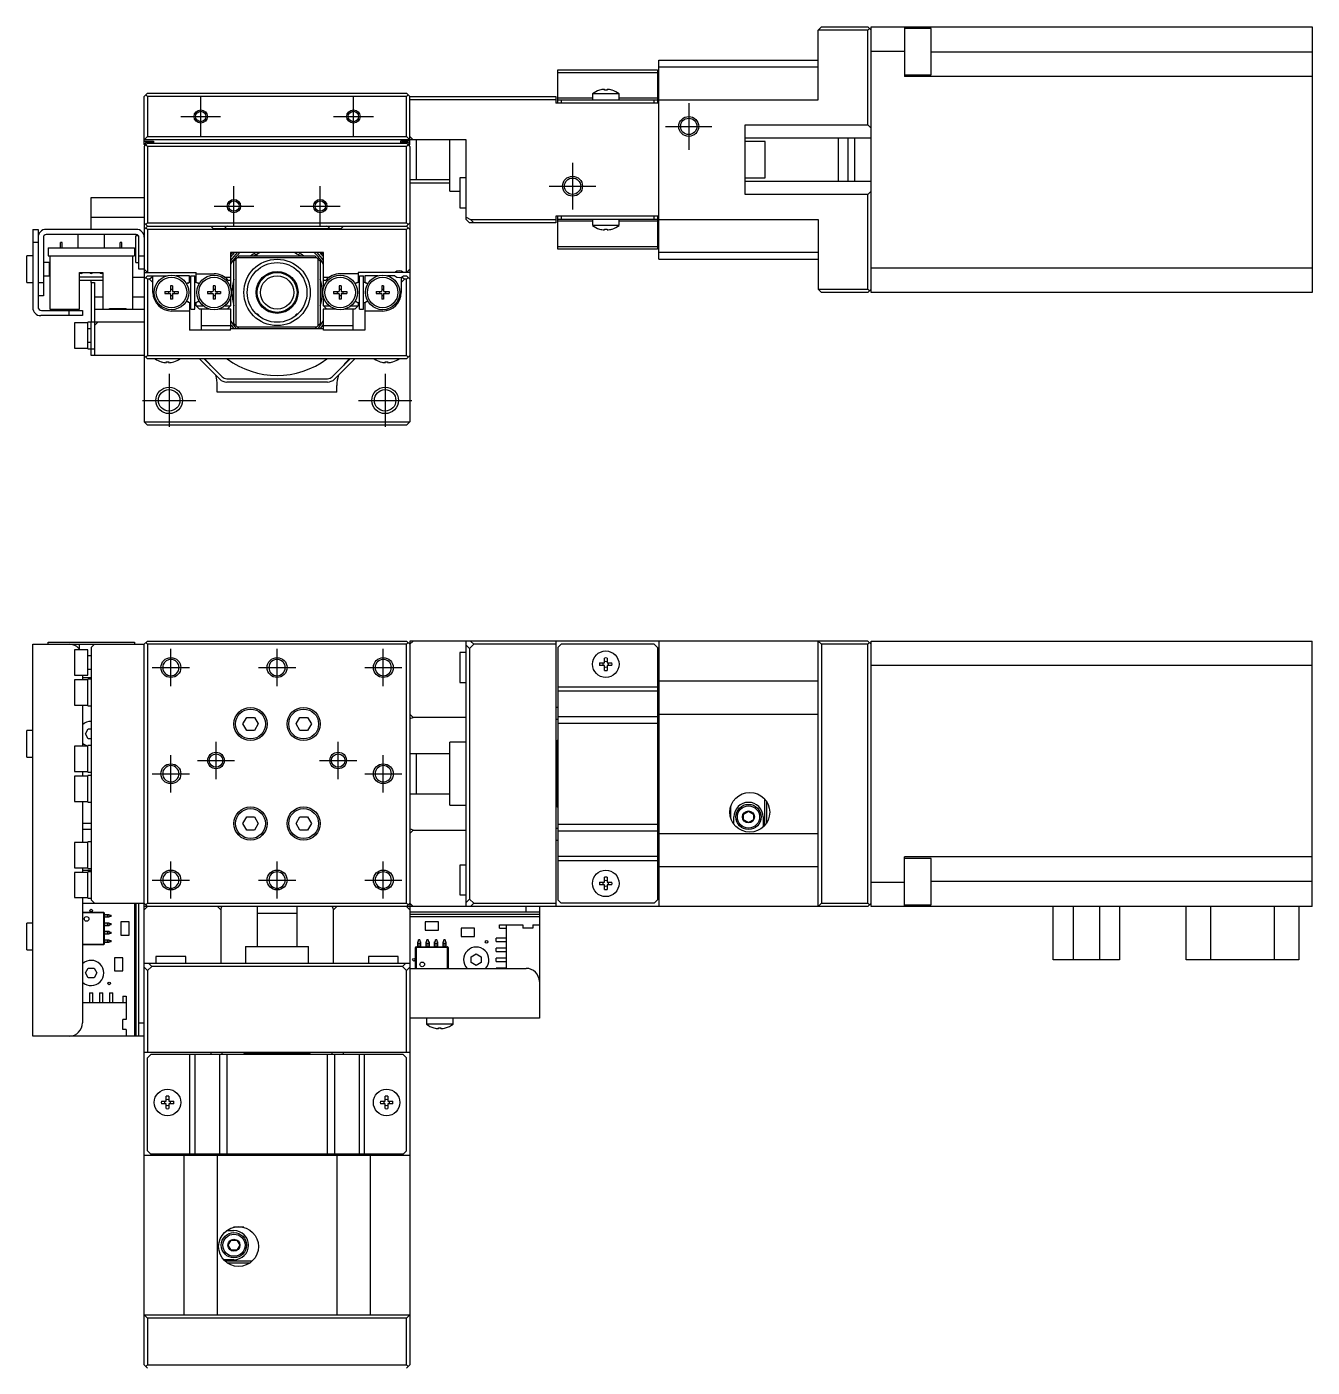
# Model space of a CAD drawing. Extents: x 0 to 615, y -8 to 370.
# Drawn here: x 98.7 to 292.3, y 168.5 to 370.4 of the extents above; entities that cross this region are included whole.
import ezdxf

# ---------------------------------------------------------------- set-up
doc = ezdxf.new("R2010")
doc.units = 0
doc.header["$LTSCALE"] = 0.5
doc.linetypes.add('CENTER', pattern=[50.8, 31.75, -6.35, 6.35, -6.35])
for name, color, linetype in [('MSM_CENTER', 1, 'CENTER'), ('MSM_CONTINUOUS', 7, 'CONTINUOUS'), ('MSM_NARROW', 5, 'CONTINUOUS')]:
    doc.layers.add(name, color=color, linetype=linetype)

msp = doc.modelspace()

# ---------------------------------------------------------------- linework, layer by layer
at = {"layer": 'MSM_CENTER'}
for p, q in [((124.92, 353.92), (124.92, 359.92)), ((147.92, 353.92), (147.92, 359.92)), ((198.42, 358.92), (198.42, 351.92)), ((121.92, 356.92), (127.92, 356.92)), ((144.92, 356.92), (150.92, 356.92)), ((194.92, 355.42), (201.92, 355.42)), ((180.92, 349.92), (180.92, 342.92)), ((129.92, 340.42), (129.92, 346.42)), ((142.92, 340.42), (142.92, 346.42)), ((177.42, 346.42), (184.42, 346.42)), ((126.92, 343.42), (132.92, 343.42)), ((139.92, 343.42), (145.92, 343.42)), ((120.16, 318.16), (120.16, 310.16)), ((152.69, 318.16), (152.69, 310.16)), ((116.16, 314.16), (124.16, 314.16)), ((148.69, 314.16), (156.69, 314.16)), ((120.42, 271.12), (120.42, 276.72)), ((136.42, 271.12), (136.42, 276.72)), ((152.42, 271.12), (152.42, 276.72)), ((117.62, 273.92), (123.22, 273.92)), ((133.62, 273.92), (139.22, 273.92)), ((149.62, 273.92), (155.22, 273.92)), ((127.22, 257.12), (127.22, 262.72)), ((145.62, 257.12), (145.62, 262.72)), ((120.42, 255.12), (120.42, 260.72)), ((152.42, 255.12), (152.42, 260.72)), ((124.42, 259.92), (130.02, 259.92)), ((142.82, 259.92), (148.42, 259.92)), ((117.62, 257.92), (123.22, 257.92)), ((149.62, 257.92), (155.22, 257.92)), ((120.42, 239.12), (120.42, 244.72)), ((136.42, 239.12), (136.42, 244.72)), ((152.42, 239.12), (152.42, 244.72)), ((117.62, 241.92), (123.22, 241.92)), ((133.62, 241.92), (139.22, 241.92)), ((149.62, 241.92), (155.22, 241.92))]:
    msp.add_line(p, q, dxfattribs=at)
at = {"layer": 'MSM_CONTINUOUS'}
for p, q in [((218.42, 370.42), (217.92, 369.92)), ((217.92, 359.42), (217.92, 369.92)), ((225.42, 369.92), (217.92, 369.92)), ((218.42, 370.42), (225.42, 370.42)), ((225.92, 369.92), (225.42, 370.42)), ((225.42, 369.92), (225.67, 370.17)), ((225.42, 355.67), (225.42, 369.92)), ((225.92, 330.42), (225.92, 370.42)), ((225.92, 370.42), (292.32, 370.42)), ((230.92, 370.42), (230.92, 362.94)), ((234.92, 370.19), (230.92, 370.19)), ((234.92, 363.19), (234.92, 370.19)), ((292.32, 370.42), (292.32, 330.42)), ((193.92, 335.42), (193.92, 365.42)), ((193.92, 365.42), (217.92, 365.42)), ((230.92, 366.72), (225.92, 366.72)), ((234.92, 366.64), (292.32, 366.64)), ((178.72, 358.92), (178.72, 363.92)), ((178.72, 363.92), (193.72, 363.92)), ((193.72, 363.49), (178.72, 363.49)), ((193.72, 363.92), (193.72, 358.92)), ((193.92, 364.42), (217.92, 364.42)), ((230.92, 363.19), (234.92, 363.19)), ((292.32, 362.94), (230.92, 362.94)), ((116.92, 360.42), (116.42, 359.92)), ((116.42, 352.72), (116.42, 359.92)), ((116.92, 359.92), (116.67, 360.17)), ((116.92, 360.42), (155.92, 360.42)), ((116.92, 359.92), (116.92, 353.92)), ((155.92, 359.92), (116.92, 359.92)), ((156.42, 359.92), (155.92, 360.42)), ((156.17, 360.17), (155.92, 359.92)), ((155.92, 353.92), (155.92, 359.92)), ((156.42, 359.92), (178.42, 359.92)), ((156.42, 352.72), (156.42, 359.92)), ((178.42, 359.42), (156.42, 359.42)), ((178.42, 359.92), (178.42, 358.92)), ((178.72, 359.72), (183.92, 359.72)), ((178.72, 359.42), (193.72, 359.42)), ((179.22, 359.42), (179.22, 358.92)), ((187.92, 360.32), (183.92, 360.32)), ((183.92, 360.32), (183.92, 359.42)), ((184.99, 360.88), (184.97, 360.88)), ((185.72, 360.88), (185.72, 361.01)), ((186.12, 360.88), (185.72, 360.88)), ((186.12, 361.01), (186.12, 360.88)), ((186.87, 360.88), (186.85, 360.88)), ((187.92, 359.42), (187.92, 360.32)), ((187.92, 359.72), (193.72, 359.72)), ((193.22, 358.92), (193.22, 359.42)), ((193.92, 359.42), (217.92, 359.42)), ((193.92, 358.92), (178.42, 358.92)), ((206.92, 355.67), (225.42, 355.67)), ((206.92, 345.17), (206.92, 355.67)), ((225.92, 355.17), (225.42, 355.67)), ((116.42, 353.42), (116.92, 353.92)), ((164.92, 353.42), (116.42, 353.42)), ((116.92, 353.92), (155.92, 353.92)), ((155.92, 353.92), (156.42, 353.42)), ((156.92, 353.42), (156.42, 353.92)), ((157.42, 347.42), (157.42, 353.42)), ((162.42, 345.67), (162.42, 353.42)), ((164.92, 341.42), (164.92, 353.42)), ((225.92, 353.67), (206.92, 353.67)), ((220.92, 353.67), (220.92, 347.17)), ((222.42, 347.17), (222.42, 353.67)), ((223.42, 347.17), (223.42, 353.67)), ((116.42, 353.22), (117.82, 353.22)), ((116.92, 352.92), (116.42, 352.42)), ((116.52, 352.62), (116.42, 352.72)), ((116.42, 352.42), (116.42, 310.92)), ((116.52, 352.52), (116.52, 352.72)), ((116.92, 352.42), (116.67, 352.67)), ((117.52, 353.02), (116.82, 353.02)), ((116.82, 353.02), (116.82, 352.82)), ((116.92, 352.92), (155.92, 352.92)), ((155.92, 352.42), (116.92, 352.42)), ((116.92, 352.42), (116.92, 340.92)), ((117.52, 352.92), (117.52, 353.02)), ((117.82, 353.22), (117.82, 352.92)), ((156.42, 353.22), (155.02, 353.22)), ((155.02, 353.22), (155.02, 352.92)), ((156.02, 353.02), (155.32, 353.02)), ((155.32, 353.02), (155.32, 352.92)), ((156.42, 352.42), (155.92, 352.92)), ((156.17, 352.67), (155.92, 352.42)), ((155.92, 340.92), (155.92, 352.42)), ((156.02, 352.82), (156.02, 353.02)), ((156.32, 352.72), (156.32, 352.52)), ((156.42, 352.72), (156.32, 352.62)), ((156.42, 352.42), (156.42, 310.92)), ((209.92, 353.17), (206.92, 353.17)), ((209.92, 347.67), (209.92, 353.17)), ((156.42, 347.42), (162.42, 347.42)), ((163.92, 347.67), (163.92, 343.17)), ((164.92, 347.67), (163.92, 347.67)), ((206.92, 347.67), (209.92, 347.67)), ((156.42, 346.92), (162.42, 346.92)), ((162.42, 345.67), (163.92, 345.67)), ((206.92, 347.17), (225.92, 347.17)), ((225.42, 345.17), (225.92, 345.67)), ((108.42, 344.72), (116.42, 344.72)), ((108.42, 339.92), (108.42, 344.72)), ((225.42, 345.17), (206.92, 345.17)), ((225.42, 330.92), (225.42, 345.17)), ((116.42, 341.72), (108.42, 341.72)), ((163.92, 343.17), (164.92, 343.17)), ((164.92, 341.73), (165.53, 341.42)), ((165.42, 340.92), (164.92, 341.42)), ((165.53, 341.42), (178.42, 341.42)), ((165.53, 341.42), (166.03, 340.92)), ((193.92, 341.92), (178.42, 341.92)), ((178.42, 341.92), (178.42, 340.92)), ((178.72, 336.92), (178.72, 341.92)), ((193.72, 341.42), (178.72, 341.42)), ((179.22, 341.92), (179.22, 341.42)), ((183.92, 341.42), (183.92, 340.53)), ((187.92, 340.53), (187.92, 341.42)), ((193.22, 341.42), (193.22, 341.92)), ((193.72, 341.92), (193.72, 336.92)), ((193.92, 341.42), (217.92, 341.42)), ((217.92, 341.42), (217.92, 330.92)), ((99.62, 339.92), (100.42, 339.92)), ((99.62, 339.92), (99.62, 328.12)), ((100.42, 339.92), (100.42, 328.22)), ((115.22, 339.92), (101.62, 339.92)), ((116.42, 340.92), (116.92, 340.42)), ((116.92, 340.42), (116.42, 339.92)), ((116.67, 340.67), (116.92, 340.92)), ((116.92, 339.92), (116.67, 340.17)), ((116.92, 340.92), (155.92, 340.92)), ((116.92, 340.42), (155.92, 340.42)), ((116.92, 339.92), (116.92, 333.42)), ((155.92, 339.92), (116.92, 339.92)), ((126.42, 340.42), (126.77, 340.07)), ((126.77, 340.07), (146.07, 340.07)), ((146.07, 340.07), (146.42, 340.42)), ((155.92, 340.92), (156.17, 340.67)), ((155.92, 340.42), (156.42, 340.92)), ((155.92, 340.42), (156.42, 339.92)), ((156.17, 340.17), (155.92, 339.92)), ((155.92, 333.42), (155.92, 339.92)), ((178.42, 340.92), (165.42, 340.92)), ((183.92, 341.13), (178.72, 341.13)), ((183.92, 340.53), (187.92, 340.53)), ((184.97, 339.97), (184.99, 339.97)), ((185.72, 339.97), (186.12, 339.97)), ((185.72, 339.84), (185.72, 339.97)), ((186.12, 339.97), (186.12, 339.84)), ((186.85, 339.97), (186.87, 339.97)), ((193.72, 341.13), (187.92, 341.13)), ((100.42, 337.92), (99.62, 337.92)), ((101.22, 338.72), (101.22, 329.92)), ((115.22, 339.12), (101.62, 339.12)), ((103.8, 337.12), (103.8, 337.92)), ((104.05, 337.92), (103.8, 337.92)), ((104.05, 337.12), (104.05, 337.92)), ((106.42, 339.12), (106.42, 337.12)), ((110.42, 337.12), (110.42, 339.12)), ((113.05, 337.92), (112.8, 337.92)), ((112.8, 337.12), (112.8, 337.92)), ((113.05, 337.12), (113.05, 337.92)), ((115.12, 334.92), (115.12, 338.92)), ((115.57, 338.92), (115.12, 338.92)), ((115.62, 333.92), (115.62, 338.72)), ((178.72, 337.36), (193.72, 337.36)), ((98.72, 331.92), (98.72, 335.92)), ((99.62, 335.92), (98.72, 335.92)), ((101.92, 337.12), (101.92, 335.92)), ((101.92, 337.12), (114.92, 337.12)), ((101.92, 335.92), (114.92, 335.92)), ((102.17, 335.92), (102.17, 327.92)), ((114.67, 327.92), (114.67, 335.92)), ((114.92, 337.12), (114.92, 335.92)), ((115.62, 335.92), (116.42, 335.92)), ((143.42, 336.42), (129.42, 336.42)), ((129.42, 336.42), (129.42, 331.14)), ((129.92, 335.12), (130.22, 335.42)), ((129.92, 325.72), (129.92, 335.12)), ((130.42, 335.62), (130.22, 335.42)), ((130.22, 335.42), (130.22, 325.42)), ((130.42, 335.62), (130.72, 335.92)), ((142.42, 335.62), (130.42, 335.62)), ((130.72, 335.92), (142.12, 335.92)), ((142.12, 335.92), (142.42, 335.62)), ((142.62, 335.42), (142.42, 335.62)), ((142.62, 325.42), (142.62, 335.42)), ((142.62, 335.42), (142.92, 335.12)), ((142.92, 335.12), (142.92, 325.72)), ((143.42, 331.14), (143.42, 336.42)), ((193.72, 336.92), (178.72, 336.92)), ((217.92, 336.42), (193.92, 336.42)), ((193.92, 335.42), (217.92, 335.42)), ((102.12, 334.92), (101.22, 334.92)), ((102.12, 332.92), (102.12, 334.92)), ((102.17, 334.87), (102.12, 334.92)), ((106.67, 333.42), (110.17, 333.42)), ((106.67, 327.92), (106.67, 333.42)), ((110.17, 333.42), (110.17, 327.92)), ((115.12, 334.92), (115.62, 334.92)), ((116.42, 333.92), (115.62, 333.92)), ((116.42, 333.92), (116.92, 333.42)), ((116.42, 333.42), (124.22, 333.42)), ((124.22, 331.97), (124.22, 333.42)), ((124.22, 333.22), (126.92, 333.22)), ((148.62, 333.22), (145.92, 333.22)), ((156.42, 333.42), (148.62, 333.42)), ((148.62, 333.42), (148.62, 331.97)), ((155.92, 333.42), (156.42, 333.92)), ((225.92, 334.12), (292.32, 334.12)), ((98.72, 331.92), (99.62, 331.92)), ((100.42, 331.92), (101.22, 331.92)), ((101.22, 332.92), (102.12, 332.92)), ((102.12, 332.92), (102.17, 332.97)), ((110.17, 332.72), (106.67, 332.72)), ((110.17, 332.22), (106.67, 332.22)), ((108.42, 331.92), (108.42, 332.22)), ((108.42, 331.92), (108.92, 331.92)), ((108.42, 331.92), (108.42, 325.92)), ((108.92, 331.92), (108.92, 320.92)), ((114.67, 332.72), (116.42, 332.72)), ((116.92, 332.92), (116.42, 332.42)), ((116.92, 332.42), (116.67, 332.67)), ((116.92, 332.92), (119.81, 332.92)), ((117.22, 332.42), (116.92, 332.42)), ((116.92, 332.42), (116.92, 320.92)), ((117.72, 332.78), (117.22, 332.42)), ((117.22, 332.42), (117.72, 331.92)), ((117.72, 330.42), (117.72, 332.92)), ((120.67, 331.42), (120.38, 331.42)), ((120.38, 331.42), (120.38, 330.63)), ((120.67, 331.42), (120.67, 330.63)), ((123.22, 332.92), (121.24, 332.92)), ((122.96, 331.83), (123.22, 331.98)), ((123.22, 331.98), (123.22, 332.92)), ((123.42, 327.92), (123.42, 332.92)), ((123.42, 332.92), (124.02, 332.92)), ((124.02, 327.92), (124.02, 332.92)), ((124.22, 331.97), (124.45, 331.85)), ((127.07, 331.42), (126.78, 331.42)), ((126.78, 331.42), (126.78, 330.63)), ((127.07, 331.42), (127.07, 330.63)), ((128.52, 332.72), (129.42, 332.72)), ((129.42, 332.22), (129.07, 332.22)), ((143.42, 332.72), (144.33, 332.72)), ((143.78, 332.22), (143.42, 332.22)), ((146.07, 331.42), (145.78, 331.42)), ((145.78, 331.42), (145.78, 330.63)), ((146.07, 331.42), (146.07, 330.63)), ((148.62, 331.97), (148.4, 331.85)), ((148.82, 327.92), (148.82, 332.92)), ((148.82, 332.92), (149.42, 332.92)), ((149.42, 327.92), (149.42, 332.92)), ((151.61, 332.92), (149.62, 332.92)), ((149.62, 332.92), (149.62, 331.98)), ((149.62, 331.98), (149.88, 331.83)), ((152.47, 331.42), (152.18, 331.42)), ((152.18, 331.42), (152.18, 330.63)), ((152.47, 331.42), (152.47, 330.63)), ((154.16, 332.92), (153.04, 332.92)), ((155.12, 332.72), (155.12, 330.42)), ((155.12, 331.92), (155.62, 332.42)), ((155.62, 332.42), (155.18, 332.74)), ((155.48, 332.92), (155.92, 332.92)), ((155.92, 332.42), (155.62, 332.42)), ((155.92, 332.92), (156.42, 332.42)), ((156.17, 332.67), (155.92, 332.42)), ((155.92, 320.92), (155.92, 332.42)), ((101.22, 329.92), (100.42, 329.92)), ((110.17, 329.72), (108.92, 329.72)), ((116.42, 329.72), (114.67, 329.72)), ((119.52, 330.57), (120.32, 330.57)), ((119.52, 330.57), (119.52, 330.28)), ((119.52, 330.28), (120.32, 330.28)), ((120.05, 330.57), (120.05, 330.28)), ((120.38, 330.89), (120.67, 330.89)), ((120.38, 330.22), (120.38, 329.42)), ((120.38, 329.95), (120.67, 329.95)), ((120.67, 329.42), (120.38, 329.42)), ((120.67, 330.22), (120.67, 329.42)), ((120.73, 330.57), (121.52, 330.57)), ((120.73, 330.28), (121.52, 330.28)), ((120.99, 330.28), (120.99, 330.57)), ((121.52, 330.57), (121.52, 330.28)), ((125.92, 330.57), (126.72, 330.57)), ((125.92, 330.57), (125.92, 330.28)), ((125.92, 330.28), (126.72, 330.28)), ((126.45, 330.57), (126.45, 330.28)), ((126.78, 330.89), (127.07, 330.89)), ((126.78, 330.22), (126.78, 329.42)), ((126.78, 329.95), (127.07, 329.95)), ((127.07, 329.42), (126.78, 329.42)), ((127.07, 330.22), (127.07, 329.42)), ((127.13, 330.57), (127.92, 330.57)), ((127.13, 330.28), (127.92, 330.28)), ((127.39, 330.28), (127.39, 330.57)), ((127.92, 330.57), (127.92, 330.28)), ((129.42, 329.71), (129.42, 328.42)), ((143.42, 328.42), (143.42, 329.71)), ((144.92, 330.57), (145.72, 330.57)), ((144.92, 330.57), (144.92, 330.28)), ((144.92, 330.28), (145.72, 330.28)), ((145.45, 330.57), (145.45, 330.28)), ((145.78, 330.89), (146.07, 330.89)), ((145.78, 330.22), (145.78, 329.42)), ((145.78, 329.95), (146.07, 329.95)), ((146.07, 329.42), (145.78, 329.42)), ((146.07, 330.22), (146.07, 329.42)), ((146.13, 330.57), (146.92, 330.57)), ((146.13, 330.28), (146.92, 330.28)), ((146.39, 330.28), (146.39, 330.57)), ((146.92, 330.57), (146.92, 330.28)), ((151.32, 330.57), (152.12, 330.57)), ((151.32, 330.57), (151.32, 330.28)), ((151.32, 330.28), (152.12, 330.28)), ((151.85, 330.57), (151.85, 330.28)), ((152.18, 330.89), (152.47, 330.89)), ((152.18, 330.22), (152.18, 329.42)), ((152.18, 329.95), (152.47, 329.95)), ((152.47, 329.42), (152.18, 329.42)), ((152.47, 330.22), (152.47, 329.42)), ((152.53, 330.57), (153.32, 330.57)), ((152.53, 330.28), (153.32, 330.28)), ((152.79, 330.28), (152.79, 330.57)), ((153.32, 330.57), (153.32, 330.28)), ((217.92, 330.92), (225.42, 330.92)), ((217.92, 330.92), (218.42, 330.42)), ((225.42, 330.42), (218.42, 330.42)), ((225.67, 330.67), (225.42, 330.92)), ((225.42, 330.42), (225.92, 330.92)), ((292.32, 330.42), (225.92, 330.42)), ((100.92, 327.72), (107.12, 327.72)), ((102.17, 327.92), (106.67, 327.92)), ((105.12, 326.92), (105.12, 327.72)), ((107.12, 327.72), (107.12, 326.92)), ((108.92, 327.92), (116.42, 327.92)), ((111.17, 327.92), (111.17, 328.02)), ((111.17, 328.02), (113.67, 328.02)), ((111.97, 328.02), (111.97, 327.92)), ((112.35, 328.02), (112.35, 327.92)), ((112.5, 328.02), (112.5, 327.92)), ((112.87, 328.02), (112.87, 327.92)), ((113.67, 327.92), (113.67, 328.02)), ((123.22, 327.62), (120.52, 327.62)), ((123.22, 328.87), (122.96, 329.02)), ((123.22, 328.87), (123.22, 324.72)), ((123.42, 327.92), (124.02, 327.92)), ((124.52, 329.05), (124.22, 328.87)), ((124.22, 328.42), (124.22, 328.87)), ((124.22, 328.42), (125.26, 328.42)), ((124.72, 327.92), (124.22, 328.42)), ((126.21, 327.92), (124.72, 327.92)), ((124.97, 327.92), (124.97, 324.72)), ((129.47, 327.92), (127.64, 327.92)), ((128.58, 328.42), (129.42, 328.42)), ((129.42, 328.42), (128.92, 327.92)), ((129.47, 324.92), (129.47, 327.92)), ((133.26, 327.22), (133.45, 327.22)), ((133.67, 327), (133.45, 327.22)), ((139.4, 327.22), (139.17, 327)), ((139.4, 327.22), (139.59, 327.22)), ((145.21, 327.92), (143.37, 327.92)), ((143.37, 327.92), (143.37, 324.92)), ((143.92, 327.92), (143.42, 328.42)), ((143.42, 328.42), (144.26, 328.42)), ((148.12, 327.92), (146.64, 327.92)), ((147.58, 328.42), (148.62, 328.42)), ((147.87, 324.72), (147.87, 327.92)), ((148.62, 328.42), (148.12, 327.92)), ((148.33, 329.05), (148.62, 328.87)), ((148.62, 328.87), (148.62, 328.42)), ((148.82, 327.92), (149.42, 327.92)), ((149.88, 329.02), (149.62, 328.87)), ((149.62, 328.87), (149.62, 324.72)), ((152.32, 327.62), (149.62, 327.62)), ((107.12, 326.92), (100.82, 326.92)), ((105.92, 325.82), (105.92, 322.02)), ((107.92, 325.82), (105.92, 325.82)), ((107.92, 321.92), (107.92, 325.92)), ((116.42, 325.92), (107.92, 325.92)), ((108.42, 321.92), (108.42, 325.92)), ((108.92, 325.42), (109.42, 325.92)), ((124.97, 325.42), (129.47, 325.42)), ((130.22, 325.42), (129.92, 325.72)), ((130.22, 325.42), (130.42, 325.22)), ((130.72, 324.92), (130.42, 325.22)), ((130.42, 325.22), (142.42, 325.22)), ((133.67, 327), (133.5, 327)), ((133.67, 326.86), (133.67, 327)), ((133.67, 326.86), (133.67, 326.86)), ((139.34, 327), (139.17, 327)), ((139.17, 327), (139.17, 326.86)), ((142.42, 325.22), (142.12, 324.92)), ((142.42, 325.22), (142.62, 325.42)), ((142.92, 325.72), (142.62, 325.42)), ((143.37, 325.42), (147.87, 325.42)), ((108.42, 324.92), (107.92, 324.92)), ((129.42, 324.72), (123.22, 324.72)), ((129.42, 324.72), (129.42, 324.92)), ((143.42, 324.92), (129.42, 324.92)), ((143.42, 324.72), (143.42, 324.92)), ((149.62, 324.72), (143.42, 324.72)), ((105.92, 322.02), (107.92, 322.02)), ((107.92, 322.92), (108.42, 322.92)), ((107.92, 321.92), (108.92, 321.92)), ((108.42, 320.92), (108.42, 321.92)), ((116.42, 320.92), (108.42, 320.92)), ((116.42, 320.92), (116.92, 320.42)), ((116.67, 320.67), (116.92, 320.92)), ((116.92, 320.92), (155.92, 320.92)), ((155.92, 320.42), (116.92, 320.42)), ((118.97, 319.97), (118.99, 319.97)), ((119.72, 319.97), (120.12, 319.97)), ((119.72, 319.84), (119.72, 319.97)), ((120.12, 319.97), (120.12, 319.84)), ((120.85, 319.97), (120.87, 319.97)), ((127.78, 317.36), (124.71, 320.42)), ((125.42, 320.42), (128.13, 317.72)), ((144.71, 317.72), (147.42, 320.42)), ((148.13, 320.42), (145.07, 317.36)), ((151.97, 319.97), (151.99, 319.97)), ((152.72, 319.97), (153.12, 319.97)), ((152.72, 319.84), (152.72, 319.97)), ((153.12, 319.97), (153.12, 319.84)), ((153.85, 319.97), (153.87, 319.97)), ((156.42, 320.92), (155.92, 320.42)), ((155.92, 320.92), (156.17, 320.67)), ((128.84, 317.42), (144.01, 317.42)), ((127.42, 315.42), (127.42, 316.42)), ((145.42, 315.42), (127.42, 315.42)), ((144.01, 316.92), (128.84, 316.92)), ((145.42, 315.42), (145.42, 316.42)), ((116.92, 310.42), (116.42, 310.92)), ((116.42, 310.92), (156.42, 310.92)), ((156.42, 310.92), (155.92, 310.42)), ((155.92, 310.42), (116.92, 310.42)), ((99.62, 218.42), (99.62, 277.42)), ((99.62, 277.42), (116.42, 277.42)), ((101.92, 277.42), (101.92, 277.72)), ((101.92, 277.72), (114.92, 277.72)), ((105.92, 276.57), (105.92, 272.77)), ((107.92, 276.57), (105.92, 276.57)), ((106.67, 276.69), (106.67, 277.42)), ((107.92, 272.77), (107.92, 276.57)), ((108.92, 277.42), (108.42, 276.92)), ((108.42, 276.92), (108.42, 238.92)), ((114.92, 277.72), (114.92, 277.42)), ((116.42, 277.42), (116.92, 277.92)), ((116.42, 168.92), (116.42, 277.42)), ((116.92, 277.42), (116.67, 277.67)), ((116.92, 277.92), (155.92, 277.92)), ((116.92, 277.42), (116.92, 238.42)), ((155.92, 277.42), (116.92, 277.42)), ((155.92, 277.92), (156.42, 277.42)), ((156.17, 277.67), (155.92, 277.42)), ((155.92, 238.42), (155.92, 277.42)), ((156.42, 277.42), (156.92, 277.92)), ((225.42, 277.92), (156.42, 277.92)), ((156.42, 277.92), (156.42, 168.92)), ((164.92, 237.92), (164.92, 277.92)), ((165.42, 276.81), (164.92, 277.31)), ((166.03, 277.42), (165.42, 276.81)), ((165.42, 276.81), (165.42, 239.03)), ((165.53, 277.92), (166.03, 277.42)), ((178.42, 277.42), (166.03, 277.42)), ((178.42, 277.92), (178.42, 237.92)), ((179.22, 277.42), (178.72, 276.92)), ((178.72, 276.92), (178.72, 238.92)), ((193.22, 277.42), (179.22, 277.42)), ((193.72, 276.92), (193.22, 277.42)), ((193.72, 276.92), (193.72, 238.92)), ((193.92, 277.92), (193.92, 237.92)), ((217.92, 237.92), (217.92, 277.92)), ((217.92, 277.92), (218.42, 277.42)), ((225.42, 277.42), (218.42, 277.42)), ((218.42, 277.42), (218.42, 238.42)), ((225.92, 277.42), (225.42, 277.92)), ((225.42, 277.42), (225.67, 277.67)), ((225.42, 238.42), (225.42, 277.42)), ((225.92, 237.92), (225.92, 277.92)), ((225.92, 277.92), (292.32, 277.92)), ((292.32, 237.92), (292.32, 277.92)), ((108.42, 275.67), (107.92, 275.67)), ((163.92, 276.17), (163.92, 271.67)), ((164.92, 276.17), (163.92, 276.17)), ((184.99, 274.62), (185.72, 274.62)), ((185.72, 274.62), (185.72, 275.35)), ((186.12, 275.35), (186.12, 274.62)), ((186.12, 274.62), (186.85, 274.62)), ((105.92, 272.77), (107.92, 272.77)), ((107.12, 272.77), (107.12, 272.07)), ((107.92, 273.67), (108.42, 273.67)), ((185.72, 274.22), (184.99, 274.22)), ((185.72, 273.49), (185.72, 274.22)), ((186.85, 274.22), (186.12, 274.22)), ((186.12, 274.22), (186.12, 273.49)), ((292.32, 274.22), (225.92, 274.22)), ((105.92, 272.07), (105.92, 268.27)), ((107.92, 272.07), (105.92, 272.07)), ((107.12, 272.42), (108.42, 272.42)), ((107.92, 268.17), (107.92, 272.17)), ((108.42, 272.17), (107.92, 272.17)), ((163.92, 271.67), (164.92, 271.67)), ((178.72, 271.04), (193.72, 271.04)), ((193.92, 271.92), (217.92, 271.92)), ((193.72, 270.34), (178.72, 270.34)), ((105.92, 268.27), (107.92, 268.27)), ((107.12, 268.27), (107.12, 262.07)), ((107.12, 268.26), (107.92, 268.26)), ((107.92, 268.17), (108.42, 268.17)), ((156.92, 266.41), (156.42, 266.91)), ((178.72, 267.92), (178.42, 267.92)), ((178.72, 266.57), (193.72, 266.57)), ((193.92, 267.92), (193.72, 267.92)), ((193.92, 266.92), (217.92, 266.92)), ((107.56, 263.92), (107.99, 264.67)), ((107.99, 264.67), (108.42, 264.67)), ((131.27, 265.42), (131.84, 266.42)), ((131.84, 264.42), (131.27, 265.42)), ((131.84, 266.42), (133, 266.42)), ((133, 266.42), (133.58, 265.42)), ((133.58, 265.42), (133, 264.42)), ((139.27, 265.42), (139.84, 266.42)), ((139.84, 264.42), (139.27, 265.42)), ((139.84, 266.42), (141, 266.42)), ((141, 266.42), (141.58, 265.42)), ((141.58, 265.42), (141, 264.42)), ((156.42, 266.23), (156.92, 266.41)), ((164.92, 266.41), (156.92, 266.41)), ((178.42, 266.17), (178.72, 266.17)), ((193.72, 265.51), (178.72, 265.51)), ((193.76, 265.8), (193.72, 265.8)), ((193.72, 264.75), (193.76, 264.75)), ((193.76, 250.04), (193.76, 265.8)), ((193.92, 265.2), (193.76, 265.2)), ((98.72, 260.42), (98.72, 264.42)), ((99.62, 264.42), (98.72, 264.42)), ((107.99, 263.17), (107.56, 263.92)), ((108.42, 263.17), (107.99, 263.17)), ((133, 264.42), (131.84, 264.42)), ((141, 264.42), (139.84, 264.42)), ((162.42, 253.17), (162.42, 262.67)), ((164.92, 262.67), (162.42, 262.67)), ((178.62, 262.92), (178.42, 262.72)), ((178.62, 262.92), (178.62, 252.92)), ((178.72, 262.92), (178.62, 262.92)), ((193.72, 264.16), (193.76, 264.16)), ((193.92, 262.7), (193.76, 262.7)), ((98.72, 260.42), (99.62, 260.42)), ((105.92, 262.07), (105.92, 258.27)), ((107.92, 262.07), (105.92, 262.07)), ((107.92, 258.17), (107.92, 262.17)), ((108.42, 262.17), (107.92, 262.17)), ((162.42, 260.92), (156.42, 260.92)), ((157.42, 254.92), (157.42, 260.92)), ((193.76, 260.2), (193.92, 260.2)), ((105.92, 258.27), (107.92, 258.27)), ((105.92, 257.57), (105.92, 253.77)), ((107.92, 257.57), (105.92, 257.57)), ((107.12, 258.27), (107.12, 257.57)), ((107.92, 258.17), (108.42, 258.17)), ((107.92, 253.67), (107.92, 257.67)), ((108.42, 257.67), (107.92, 257.67)), ((156.42, 254.92), (162.42, 254.92)), ((193.92, 255.65), (193.76, 255.65)), ((105.92, 253.77), (107.92, 253.77)), ((107.12, 253.77), (107.12, 247.57)), ((107.92, 253.68), (107.12, 253.68)), ((107.92, 253.67), (108.42, 253.67)), ((162.42, 253.17), (164.92, 253.17)), ((178.42, 253.12), (178.62, 252.92)), ((178.62, 252.92), (178.72, 252.92)), ((193.76, 253.15), (193.92, 253.15)), ((204.72, 252.89), (204.72, 251.35)), ((209.82, 254.16), (209.82, 250.08)), ((210.12, 253.78), (210.12, 250.46)), ((107.12, 250.48), (108.42, 250.48)), ((131.27, 250.42), (131.84, 251.42)), ((131.84, 249.42), (131.27, 250.42)), ((131.84, 251.42), (133, 251.42)), ((133, 251.42), (133.58, 250.42)), ((133.58, 250.42), (133, 249.42)), ((139.27, 250.42), (139.84, 251.42)), ((139.84, 249.42), (139.27, 250.42)), ((139.84, 251.42), (141, 251.42)), ((141, 251.42), (141.58, 250.42)), ((141.58, 250.42), (141, 249.42)), ((178.72, 250.34), (193.72, 250.34)), ((193.72, 251.68), (193.76, 251.68)), ((193.72, 251.1), (193.76, 251.1)), ((193.76, 250.65), (193.92, 250.65)), ((205.22, 250.32), (205.22, 251.42)), ((206.67, 251.86), (207.42, 252.29)), ((206.67, 250.99), (206.67, 251.86)), ((207.42, 250.56), (206.67, 250.99)), ((207.42, 252.29), (208.17, 251.86)), ((208.17, 250.99), (207.42, 250.56)), ((208.17, 251.86), (208.17, 250.99)), ((209.62, 251.42), (209.62, 249.89)), ((108.42, 249.55), (107.12, 249.55)), ((133, 249.42), (131.84, 249.42)), ((141, 249.42), (139.84, 249.42)), ((156.92, 249.44), (156.42, 249.62)), ((156.42, 248.94), (156.92, 249.44)), ((156.92, 249.44), (164.92, 249.44)), ((178.72, 249.67), (178.42, 249.67)), ((193.72, 249.28), (178.72, 249.28)), ((193.72, 250.04), (193.76, 250.04)), ((193.92, 248.92), (217.92, 248.92)), ((105.92, 247.57), (105.92, 243.77)), ((107.92, 247.57), (105.92, 247.57)), ((107.92, 243.67), (107.92, 247.67)), ((108.42, 247.67), (107.92, 247.67)), ((178.42, 247.92), (178.72, 247.92)), ((193.72, 247.92), (193.92, 247.92)), ((178.72, 245.51), (193.72, 245.51)), ((193.72, 244.8), (178.72, 244.8)), ((230.92, 237.92), (230.92, 245.41)), ((292.32, 245.41), (230.92, 245.41)), ((234.92, 245.16), (230.92, 245.16)), ((234.92, 238.16), (234.92, 245.16)), ((105.92, 243.77), (107.92, 243.77)), ((105.92, 243.07), (105.92, 239.27)), ((107.92, 243.07), (105.92, 243.07)), ((107.12, 243.77), (107.12, 243.07)), ((107.12, 243.42), (108.42, 243.42)), ((107.92, 243.67), (108.42, 243.67)), ((107.92, 239.17), (107.92, 243.17)), ((108.42, 243.17), (107.92, 243.17)), ((163.92, 244.17), (163.92, 239.67)), ((164.92, 244.17), (163.92, 244.17)), ((185.72, 241.62), (185.72, 242.35)), ((186.12, 242.35), (186.12, 241.62)), ((217.92, 243.92), (193.92, 243.92)), ((184.99, 241.62), (185.72, 241.62)), ((185.72, 241.22), (184.99, 241.22)), ((185.72, 240.49), (185.72, 241.22)), ((186.12, 241.62), (186.85, 241.62)), ((186.12, 241.22), (186.12, 240.49)), ((186.85, 241.22), (186.12, 241.22)), ((225.92, 241.62), (230.92, 241.62)), ((292.32, 241.71), (234.92, 241.71)), ((105.92, 239.27), (107.92, 239.27)), ((107.12, 239.27), (107.12, 220.42)), ((107.12, 238.42), (116.42, 238.42)), ((107.92, 239.17), (108.42, 239.17)), ((108.42, 238.92), (108.92, 238.42)), ((114.92, 238.42), (114.92, 218.42)), ((115.22, 218.42), (115.22, 238.42)), ((115.62, 218.42), (115.62, 238.42)), ((116.92, 237.92), (116.42, 238.42)), ((116.67, 238.17), (116.92, 238.42)), ((116.92, 238.42), (155.92, 238.42)), ((155.92, 238.42), (156.17, 238.17)), ((156.42, 238.42), (155.92, 237.92)), ((156.92, 237.92), (156.42, 238.42)), ((163.92, 239.67), (164.92, 239.67)), ((164.92, 238.53), (165.42, 239.03)), ((165.42, 239.03), (166.03, 238.42)), ((166.03, 238.42), (165.53, 237.92)), ((166.03, 238.42), (178.42, 238.42)), ((178.72, 238.92), (179.22, 238.42)), ((193.22, 238.42), (179.22, 238.42)), ((193.22, 238.42), (193.72, 238.92)), ((218.42, 238.42), (217.92, 237.92)), ((218.42, 238.42), (225.42, 238.42)), ((225.67, 238.17), (225.42, 238.42)), ((225.42, 237.92), (225.92, 238.42)), ((107.12, 237.07), (110.27, 237.07)), ((110.37, 236.97), (107.12, 236.97)), ((110.27, 237.07), (110.27, 232.17)), ((110.37, 236.97), (110.37, 232.27)), ((110.37, 236.74), (111.11, 236.74)), ((111.11, 236.31), (110.37, 236.31)), ((110.48, 236.31), (110.48, 236.74)), ((110.81, 236.74), (110.81, 236.31)), ((110.91, 236.74), (110.91, 236.31)), ((111.11, 236.74), (111.17, 236.62)), ((111.17, 236.42), (111.11, 236.31)), ((111.17, 236.62), (111.42, 236.62)), ((111.42, 236.42), (111.17, 236.42)), ((111.42, 236.42), (111.42, 236.62)), ((116.42, 237.42), (116.92, 237.92)), ((225.42, 237.92), (116.42, 237.92)), ((127.44, 237.92), (127.94, 237.42)), ((127.94, 237.42), (128.12, 237.92)), ((127.94, 237.42), (127.94, 229.42)), ((133.42, 237.92), (133.42, 231.92)), ((133.42, 236.92), (139.42, 236.92)), ((139.42, 231.92), (139.42, 237.92)), ((144.73, 237.92), (144.91, 237.42)), ((144.91, 237.42), (145.41, 237.92)), ((144.91, 229.42), (144.91, 237.42)), ((155.92, 237.92), (156.42, 237.42)), ((156.42, 237.12), (175.92, 237.12)), ((175.92, 236.72), (156.42, 236.72)), ((156.42, 236.42), (175.92, 236.42)), ((173.92, 237.12), (173.92, 237.92)), ((175.92, 237.92), (175.92, 221.12)), ((292.32, 237.92), (225.92, 237.92)), ((230.92, 238.16), (234.92, 238.16)), ((253.32, 229.92), (253.32, 237.92)), ((256.32, 237.92), (256.32, 229.92)), ((260.32, 229.92), (260.32, 237.92)), ((263.32, 237.92), (263.32, 229.92)), ((273.32, 229.92), (273.32, 237.92)), ((277.02, 237.92), (277.02, 229.92)), ((286.62, 229.92), (286.62, 237.92)), ((290.32, 237.92), (290.32, 229.92)), ((98.72, 231.42), (98.72, 235.42)), ((99.62, 235.42), (98.72, 235.42)), ((110.37, 235.47), (111.11, 235.47)), ((111.11, 235.04), (110.37, 235.04)), ((110.37, 234.2), (111.11, 234.2)), ((110.48, 235.04), (110.48, 235.47)), ((110.48, 233.77), (110.48, 234.2)), ((110.81, 235.47), (110.81, 235.04)), ((110.81, 234.2), (110.81, 233.77)), ((110.91, 235.47), (110.91, 235.04)), ((110.91, 234.2), (110.91, 233.77)), ((111.11, 235.47), (111.17, 235.35)), ((111.17, 235.15), (111.11, 235.04)), ((111.11, 234.2), (111.17, 234.08)), ((111.17, 235.35), (111.42, 235.35)), ((111.42, 235.15), (111.17, 235.15)), ((111.42, 235.15), (111.42, 235.35)), ((114.13, 235.61), (112.88, 235.61)), ((112.88, 235.61), (112.88, 233.61)), ((114.13, 233.61), (114.13, 235.61)), ((158.73, 235.63), (158.73, 234.38)), ((160.73, 235.63), (158.73, 235.63)), ((158.73, 234.38), (160.73, 234.38)), ((160.73, 234.38), (160.73, 235.63)), ((166.13, 234.67), (164.13, 234.67)), ((164.13, 234.67), (164.13, 233.42)), ((166.13, 233.42), (166.13, 234.67)), ((169.92, 234.67), (169.92, 235.17)), ((169.92, 235.17), (173.42, 235.17)), ((169.92, 234.67), (170.92, 234.67)), ((170.92, 235.17), (170.92, 228.62)), ((173.42, 235.17), (173.42, 234.67)), ((174.92, 234.67), (173.42, 234.67)), ((174.92, 235.17), (175.92, 235.17)), ((174.92, 235.17), (174.92, 234.67)), ((107.12, 232.27), (110.37, 232.27)), ((110.27, 232.17), (107.12, 232.17)), ((111.11, 233.77), (110.37, 233.77)), ((110.37, 232.93), (111.11, 232.93)), ((111.11, 232.5), (110.37, 232.5)), ((110.48, 232.5), (110.48, 232.93)), ((110.81, 232.93), (110.81, 232.5)), ((110.91, 232.93), (110.91, 232.5)), ((111.17, 233.88), (111.11, 233.77)), ((111.11, 232.93), (111.17, 232.81)), ((111.17, 232.61), (111.11, 232.5)), ((111.17, 234.08), (111.42, 234.08)), ((111.42, 233.88), (111.17, 233.88)), ((111.17, 232.81), (111.42, 232.81)), ((111.42, 232.61), (111.17, 232.61)), ((111.42, 233.88), (111.42, 234.08)), ((111.42, 232.61), (111.42, 232.81)), ((112.88, 233.61), (114.13, 233.61)), ((157.61, 232.61), (157.72, 232.67)), ((157.61, 231.87), (157.61, 232.61)), ((157.61, 232.41), (158.04, 232.41)), ((157.61, 232.31), (158.04, 232.31)), ((157.92, 232.92), (157.72, 232.92)), ((157.72, 232.67), (157.72, 232.92)), ((157.92, 232.92), (157.92, 232.67)), ((157.92, 232.67), (158.04, 232.61)), ((158.04, 232.61), (158.04, 231.87)), ((158.88, 232.61), (158.99, 232.67)), ((158.88, 231.87), (158.88, 232.61)), ((158.88, 232.41), (159.31, 232.41)), ((158.88, 232.31), (159.31, 232.31)), ((159.19, 232.92), (158.99, 232.92)), ((158.99, 232.67), (158.99, 232.92)), ((159.19, 232.92), (159.19, 232.67)), ((159.19, 232.67), (159.31, 232.61)), ((159.31, 232.61), (159.31, 231.87)), ((160.15, 232.61), (160.26, 232.67)), ((160.15, 231.87), (160.15, 232.61)), ((160.15, 232.41), (160.58, 232.41)), ((160.15, 232.31), (160.58, 232.31)), ((160.46, 232.92), (160.26, 232.92)), ((160.26, 232.67), (160.26, 232.92)), ((160.46, 232.92), (160.46, 232.67)), ((160.46, 232.67), (160.58, 232.61)), ((160.58, 232.61), (160.58, 231.87)), ((161.42, 232.61), (161.53, 232.67)), ((161.42, 231.87), (161.42, 232.61)), ((161.42, 232.41), (161.85, 232.41)), ((161.42, 232.31), (161.85, 232.31)), ((161.73, 232.92), (161.53, 232.92)), ((161.53, 232.67), (161.53, 232.92)), ((161.73, 232.92), (161.73, 232.67)), ((161.73, 232.67), (161.85, 232.61)), ((161.85, 232.61), (161.85, 231.87)), ((164.13, 233.42), (166.13, 233.42)), ((169.42, 232.67), (169.42, 233.17)), ((170.92, 233.17), (169.42, 233.17)), ((169.42, 232.67), (170.92, 232.67)), ((98.72, 231.42), (99.62, 231.42)), ((111.92, 230.22), (111.92, 228.22)), ((113.17, 230.22), (111.92, 230.22)), ((113.17, 228.22), (113.17, 230.22)), ((122.67, 230.42), (118.17, 230.42)), ((118.17, 230.42), (118.17, 229.42)), ((122.67, 229.42), (122.67, 230.42)), ((131.67, 231.92), (141.17, 231.92)), ((131.67, 231.92), (131.67, 229.42)), ((141.17, 229.42), (141.17, 231.92)), ((154.67, 230.42), (150.17, 230.42)), ((150.17, 230.42), (150.17, 229.42)), ((154.67, 229.42), (154.67, 230.42)), ((157.28, 228.62), (157.28, 231.77)), ((162.18, 231.77), (157.28, 231.77)), ((157.38, 231.87), (162.08, 231.87)), ((157.38, 231.87), (157.38, 228.62)), ((158.04, 231.98), (157.61, 231.98)), ((159.31, 231.98), (158.88, 231.98)), ((160.58, 231.98), (160.15, 231.98)), ((161.85, 231.98), (161.42, 231.98)), ((162.08, 228.62), (162.08, 231.87)), ((162.18, 231.77), (162.18, 228.62)), ((165.67, 230.36), (166.42, 230.79)), ((165.67, 229.49), (165.67, 230.36)), ((166.42, 230.79), (167.17, 230.36)), ((167.17, 230.36), (167.17, 229.49)), ((169.42, 231.17), (169.42, 231.67)), ((170.92, 231.67), (169.42, 231.67)), ((169.42, 231.17), (170.92, 231.17)), ((169.42, 229.67), (169.42, 230.17)), ((170.92, 230.17), (169.42, 230.17)), ((107.56, 227.92), (107.99, 228.67)), ((107.99, 228.67), (108.85, 228.67)), ((108.85, 228.67), (109.29, 227.92)), ((111.92, 228.22), (113.17, 228.22)), ((116.42, 229.42), (156.42, 229.42)), ((116.92, 228.31), (116.42, 228.81)), ((117.53, 228.92), (116.92, 228.31)), ((116.92, 228.31), (116.92, 215.92)), ((117.03, 229.42), (117.53, 228.92)), ((155.31, 228.92), (117.53, 228.92)), ((155.31, 228.92), (155.81, 229.42)), ((155.92, 228.31), (155.31, 228.92)), ((156.42, 228.81), (155.92, 228.31)), ((155.92, 215.92), (155.92, 228.31)), ((156.42, 228.62), (173.92, 228.62)), ((166.42, 229.06), (165.67, 229.49)), ((167.17, 229.49), (166.42, 229.06)), ((169.42, 229.67), (170.92, 229.67)), ((169.42, 228.62), (169.42, 228.67)), ((170.92, 228.67), (169.42, 228.67)), ((263.32, 229.92), (253.32, 229.92)), ((290.32, 229.92), (273.32, 229.92)), ((107.99, 227.17), (107.56, 227.92)), ((108.85, 227.17), (107.99, 227.17)), ((109.29, 227.92), (108.85, 227.17)), ((107.12, 224.92), (107.17, 224.92)), ((107.17, 223.42), (107.17, 224.92)), ((108.17, 224.92), (108.67, 224.92)), ((108.17, 224.92), (108.17, 223.42)), ((108.67, 223.42), (108.67, 224.92)), ((109.67, 224.92), (110.17, 224.92)), ((109.67, 224.92), (109.67, 223.42)), ((110.17, 223.42), (110.17, 224.92)), ((111.17, 224.92), (111.67, 224.92)), ((111.17, 224.92), (111.17, 223.42)), ((111.67, 223.42), (111.67, 224.92)), ((113.17, 224.42), (113.67, 224.42)), ((113.17, 224.42), (113.17, 223.42)), ((113.67, 224.42), (113.67, 220.92)), ((113.67, 223.42), (107.12, 223.42)), ((113.67, 220.92), (113.17, 220.92)), ((113.17, 219.42), (113.17, 220.92)), ((115.62, 220.42), (116.42, 220.42)), ((175.92, 221.12), (156.42, 221.12)), ((158.92, 221.12), (158.92, 220.22)), ((162.92, 220.22), (158.92, 220.22)), ((162.92, 220.22), (162.92, 221.12)), ((116.42, 218.42), (99.62, 218.42)), ((113.67, 219.42), (113.17, 219.42)), ((113.67, 219.42), (113.67, 218.42)), ((160.03, 219.65), (160.04, 219.65)), ((160.74, 219.65), (161.1, 219.65)), ((160.74, 219.53), (160.74, 219.65)), ((161.1, 219.65), (161.1, 219.53)), ((161.81, 219.65), (161.81, 219.65)), ((156.42, 215.92), (116.42, 215.92)), ((117.42, 215.62), (116.92, 215.12)), ((116.92, 201.12), (116.92, 215.12)), ((155.42, 215.62), (117.42, 215.62)), ((123.3, 200.62), (123.3, 215.62)), ((124.01, 215.62), (124.01, 200.62)), ((126.42, 215.92), (126.42, 215.62)), ((127.78, 200.62), (127.78, 215.62)), ((128.17, 215.62), (128.17, 215.92)), ((128.84, 215.62), (128.84, 200.62)), ((131.62, 215.92), (131.42, 215.72)), ((141.42, 215.72), (131.42, 215.72)), ((131.42, 215.72), (131.42, 215.62)), ((141.42, 215.72), (141.22, 215.92)), ((141.42, 215.62), (141.42, 215.72)), ((144.01, 200.62), (144.01, 215.62)), ((144.67, 215.92), (144.67, 215.62)), ((145.07, 215.62), (145.07, 200.62)), ((146.42, 215.62), (146.42, 215.92)), ((148.84, 200.62), (148.84, 215.62)), ((149.54, 215.62), (149.54, 200.62)), ((155.92, 215.12), (155.42, 215.62)), ((155.92, 201.12), (155.92, 215.12)), ((118.99, 208.62), (119.72, 208.62)), ((119.72, 208.22), (118.99, 208.22)), ((119.72, 208.62), (119.72, 209.35)), ((119.72, 207.49), (119.72, 208.22)), ((120.12, 209.35), (120.12, 208.62)), ((120.12, 208.62), (120.85, 208.62)), ((120.85, 208.22), (120.12, 208.22)), ((120.12, 208.22), (120.12, 207.49)), ((151.99, 208.62), (152.72, 208.62)), ((152.72, 208.22), (151.99, 208.22)), ((152.72, 208.62), (152.72, 209.35)), ((152.72, 207.49), (152.72, 208.22)), ((153.12, 209.35), (153.12, 208.62)), ((153.12, 208.62), (153.85, 208.62)), ((153.85, 208.22), (153.12, 208.22)), ((153.12, 208.22), (153.12, 207.49)), ((156.42, 200.42), (116.42, 200.42)), ((116.92, 201.12), (117.42, 200.62)), ((155.42, 200.62), (117.42, 200.62)), ((122.42, 176.42), (122.42, 200.42)), ((126.42, 200.62), (126.42, 200.42)), ((127.42, 200.42), (127.42, 176.42)), ((128.54, 200.62), (128.54, 200.59)), ((128.54, 200.59), (144.3, 200.59)), ((129.15, 200.59), (129.15, 200.42)), ((129.6, 200.62), (129.6, 200.59)), ((130.18, 200.62), (130.18, 200.59)), ((131.65, 200.59), (131.65, 200.42)), ((134.15, 200.42), (134.15, 200.59)), ((138.69, 200.59), (138.69, 200.42)), ((141.19, 200.42), (141.19, 200.59)), ((142.66, 200.62), (142.66, 200.59)), ((143.25, 200.62), (143.25, 200.59)), ((143.69, 200.42), (143.69, 200.59)), ((144.3, 200.59), (144.3, 200.62)), ((145.42, 200.42), (145.42, 176.42)), ((146.42, 200.42), (146.42, 200.62)), ((150.42, 200.42), (150.42, 176.42)), ((155.42, 200.62), (155.92, 201.12)), ((128.82, 189.12), (129.92, 189.12)), ((131.39, 189.62), (129.85, 189.62)), ((129.06, 186.92), (129.49, 187.67)), ((129.49, 186.17), (129.06, 186.92)), ((129.49, 187.67), (130.35, 187.67)), ((130.35, 186.17), (129.49, 186.17)), ((130.35, 187.67), (130.79, 186.92)), ((130.79, 186.92), (130.35, 186.17)), ((129.92, 184.72), (128.39, 184.72)), ((132.66, 184.52), (128.58, 184.52)), ((132.28, 184.22), (128.96, 184.22)), ((116.92, 175.92), (116.42, 176.42)), ((116.42, 176.42), (156.42, 176.42)), ((155.92, 175.92), (116.92, 175.92)), ((116.92, 175.92), (116.92, 168.92)), ((156.42, 176.42), (155.92, 175.92)), ((155.92, 168.92), (155.92, 175.92)), ((116.42, 168.92), (116.92, 168.42)), ((116.67, 168.67), (116.92, 168.92)), ((116.92, 168.92), (155.92, 168.92)), ((155.92, 168.92), (156.17, 168.67)), ((155.92, 168.42), (156.42, 168.92))]:
    msp.add_line(p, q, dxfattribs=at)
for centre, radius in [((124.92, 356.92), 0.783), ((147.92, 356.92), 0.783), ((198.42, 355.42), 1.23), ((180.92, 346.42), 1.23), ((129.92, 343.42), 0.783), ((142.92, 343.42), 0.783), ((136.42, 330.42), 5), ((136.42, 330.42), 4.5), ((136.42, 330.42), 3.15), ((136.42, 330.42), 3), ((120.52, 330.42), 2.6), ((120.52, 330.42), 2.3), ((126.92, 330.42), 2.6), ((126.92, 330.42), 2.3), ((145.92, 330.42), 2.6), ((145.92, 330.42), 2.3), ((152.32, 330.42), 2.6), ((152.32, 330.42), 2.3), ((120.16, 314.16), 1.62), ((152.69, 314.16), 1.62), ((185.92, 274.42), 2), ((132.42, 265.42), 2.5), ((132.42, 265.42), 2.25), ((140.42, 265.42), 2.5), ((140.42, 265.42), 2.25), ((127.22, 259.92), 1.01), ((145.62, 259.92), 1.01), ((207.62, 252.12), 3), ((132.42, 250.42), 2.5), ((132.42, 250.42), 2.25), ((140.42, 250.42), 2.5), ((140.42, 250.42), 2.25), ((207.42, 251.42), 1.9), ((207.42, 251.42), 1.67), ((207.42, 251.42), 0.9), ((185.92, 241.42), 2), ((107.72, 236.07), 0.35), ((108.42, 237.31), 0.2), ((167.98, 232.62), 0.2), ((157.04, 229.92), 0.2), ((158.28, 229.22), 0.35), ((111.12, 226.36), 0.2), ((119.92, 208.42), 2), ((152.92, 208.42), 2), ((130.62, 186.72), 3), ((129.92, 186.92), 1.9), ((129.92, 186.92), 1.67), ((129.92, 186.92), 0.9)]:
    msp.add_circle(centre, radius, dxfattribs=at)
at = {"layer": 'MSM_CONTINUOUS', "extrusion": (0, 0, -1)}
for centre in [(-120.42, 273.92), (-136.42, 273.92), (-152.42, 273.92), (-120.42, 257.92), (-152.42, 257.92), (-120.42, 241.92), (-136.42, 241.92), (-152.42, 241.92)]:
    msp.add_circle(centre, 1.23, dxfattribs=at)
at = {"layer": 'MSM_CONTINUOUS'}
for centre, radius, start, end in [((185.92, 357.82), 3.2, 107.27, 128.6822), ((185.92, 357.82), 3.19, 93.5903, 106.9053), ((185.92, 357.82), 3.19, 73.0947, 86.4097), ((185.92, 357.82), 3.2, 51.3178, 72.73), ((116.82, 352.72), 0.3, 90, 180), ((117.52, 352.72), 0.3, 41.8103, 90), ((155.32, 352.72), 0.3, 90, 138.1897), ((156.02, 352.72), 0.3, 0, 90), ((101.62, 338.72), 1.2, 90, 180), ((115.22, 338.72), 1.2, 0, 90), ((136.42, 330.42), 12.5, 126.8699, 129.4662), ((136.42, 330.42), 12.5, 50.5338, 53.1301), ((185.92, 343.02), 3.2, 231.3178, 252.73), ((185.92, 343.02), 3.19, 253.0947, 266.4097), ((185.92, 343.02), 3.19, 273.5903, 286.9053), ((185.92, 343.02), 3.2, 287.27, 308.6822), ((101.62, 338.72), 0.4, 90, 180), ((115.22, 338.72), 0.4, 0, 90), ((136.42, 330.42), 8.5, 135.0991, 145.4397), ((136.42, 330.42), 8.2, 132.9703, 148.6119), ((136.42, 330.42), 9, 138.1897, 141.0576), ((136.42, 330.42), 8.8, 137.0141, 142.6982), ((136.42, 330.42), 6.8, 118.0725, 126.0189), ((136.42, 330.42), 6.5, 112.6199, 122.2042), ((131.65, 335.2), 1.67, 25.823, 29.2973), ((131.65, 335.2), 1.9, 22.4977, 29.3427), ((131.65, 335.2), 1.98, 21.588, 29.3033), ((136.42, 330.42), 6.5, 57.7958, 67.3801), ((136.42, 330.42), 6.8, 53.9811, 61.9275), ((136.42, 330.42), 8.2, 31.3881, 47.0297), ((136.42, 330.42), 8.5, 34.5603, 44.9009), ((136.42, 330.42), 8.8, 37.3018, 42.9859), ((136.42, 330.42), 9, 38.9424, 41.8103), ((106.92, 333.52), 0.25, 203.5782, 336.4218), ((108.42, 333.52), 0.25, 203.5782, 336.4218), ((109.92, 333.52), 0.25, 203.5782, 336.4218), ((126.92, 330.42), 2.8, 40.0052, 90), ((145.92, 330.42), 2.8, 90, 139.9948), ((154.82, 332.67), 1, 48.5904, 131.4096), ((123.72, 330.42), 1.59, 100.8931, 126.1972), ((123.84, 330.31), 1.75, 120, 127.006), ((123.72, 330.42), 1.59, 53.8028, 79.1069), ((123.61, 330.31), 1.75, 52.994, 61.3783), ((136.42, 330.42), 6.8, 162.9174, 197.0826), ((136.42, 330.42), 6.8, 342.9174, 17.0826), ((149.12, 330.42), 1.59, 100.8931, 126.1972), ((149.24, 330.31), 1.75, 118.6217, 127.006), ((149.12, 330.42), 1.59, 53.8028, 79.1069), ((149.01, 330.31), 1.75, 52.994, 60), ((154.82, 333.67), 1, 228.5904, 311.4096), ((120.52, 330.42), 2.8, 180, 270), ((120.32, 330.63), 0.06, 270, 0), ((120.32, 330.22), 0.06, 0, 90), ((120.73, 330.63), 0.06, 180, 270), ((120.73, 330.22), 0.06, 90, 180), ((123.84, 330.54), 1.75, 232.994, 240), ((123.72, 330.42), 1.59, 233.8028, 259.1069), ((123.72, 330.42), 1.59, 280.8931, 306.1972), ((123.61, 330.54), 1.75, 301.3783, 307.006), ((126.72, 330.63), 0.06, 270, 0), ((126.72, 330.22), 0.06, 0, 90), ((127.13, 330.63), 0.06, 180, 270), ((127.13, 330.22), 0.06, 90, 180), ((145.72, 330.63), 0.06, 270, 0), ((145.72, 330.22), 0.06, 0, 90), ((146.13, 330.63), 0.06, 180, 270), ((146.13, 330.22), 0.06, 90, 180), ((149.24, 330.54), 1.75, 232.994, 238.6217), ((149.12, 330.42), 1.59, 233.8028, 259.1069), ((149.12, 330.42), 1.59, 280.8931, 306.1972), ((149.01, 330.54), 1.75, 300, 307.006), ((152.12, 330.63), 0.06, 270, 0), ((152.12, 330.22), 0.06, 0, 90), ((152.32, 330.42), 2.8, 270, 0), ((152.53, 330.63), 0.06, 180, 270), ((152.53, 330.22), 0.06, 90, 180), ((100.82, 328.12), 1.2, 180, 270), ((100.92, 328.22), 0.5, 180, 270), ((136.42, 330.42), 8.2, 212.0526, 222.1236), ((136.42, 330.42), 8.5, 215.1501, 220.3202), ((136.42, 330.42), 8.8, 217.8357, 218.6822), ((136.42, 330.42), 8.2, 317.8764, 327.9474), ((136.42, 330.42), 8.5, 319.6798, 324.8499), ((136.42, 330.42), 8.8, 321.3178, 322.1643), ((119.92, 323.02), 3.2, 234.3409, 252.73), ((119.92, 323.02), 3.19, 253.0947, 266.4097), ((119.92, 323.02), 3.19, 273.5903, 286.9053), ((119.92, 323.02), 3.2, 287.27, 305.6591), ((122.42, 316.42), 5, 36.8699, 53.1301), ((136.42, 330.42), 12.5, 233.1301, 306.8699), ((150.42, 316.42), 5, 126.8699, 143.1301), ((152.92, 323.02), 3.2, 234.3409, 252.73), ((152.92, 323.02), 3.19, 253.0947, 266.4097), ((152.92, 323.02), 3.19, 273.5903, 286.9053), ((152.92, 323.02), 3.2, 287.27, 305.6591), ((122.42, 316.42), 5, 0, 17.8669), ((128.84, 318.42), 1.5, 225, 270), ((128.84, 318.42), 1, 225, 270), ((144.01, 318.42), 1, 270, 315), ((144.01, 318.42), 1.5, 270, 315), ((150.42, 316.42), 5, 162.1331, 180), ((105.12, 275.42), 2, 35.0996, 90), ((185.92, 274.42), 0.95, 167.8468, 192.1532), ((185.92, 274.42), 0.435, 152.6335, 207.3665), ((185.92, 274.42), 0.95, 77.8468, 102.1532), ((185.92, 274.42), 0.435, 62.6335, 117.3665), ((185.92, 274.42), 0.435, 332.6335, 27.3665), ((185.92, 274.42), 0.95, 347.8468, 12.1532), ((185.92, 274.42), 0.435, 242.6335, 297.3665), ((185.92, 274.42), 0.95, 257.8468, 282.1532), ((108.42, 263.92), 1.9, 90, 133.1736), ((108.42, 263.92), 1.9, 226.8264, 254.7425), ((207.42, 251.42), 2.2, 0.0004, 179.9996), ((185.92, 241.42), 0.95, 77.8468, 102.1532), ((185.92, 241.42), 0.95, 167.8468, 192.1532), ((185.92, 241.42), 0.435, 152.6335, 207.3665), ((185.92, 241.42), 0.435, 62.6335, 117.3665), ((185.92, 241.42), 0.435, 242.6335, 297.3665), ((185.92, 241.42), 0.95, 257.8468, 282.1532), ((185.92, 241.42), 0.435, 332.6335, 27.3665), ((185.92, 241.42), 0.95, 347.8468, 12.1532), ((110.27, 236.97), 0.1, 0, 90), ((110.27, 232.27), 0.1, 270, 0), ((157.38, 231.77), 0.1, 90, 180), ((162.08, 231.77), 0.1, 0, 90), ((166.42, 229.92), 1.9, 316.8264, 223.1735), ((108.42, 227.92), 1.9, 226.8264, 133.1735), ((173.92, 226.62), 2, 0, 90), ((105.12, 220.42), 2, 270, 0), ((160.92, 222.72), 3.2, 231.3178, 253.8775), ((160.92, 222.72), 3.2, 286.1225, 308.6822), ((160.92, 222.72), 3.19, 253.8933, 266.7703), ((160.92, 222.72), 3.19, 273.2297, 286.1067), ((119.92, 208.42), 0.95, 167.8468, 192.1532), ((119.92, 208.42), 0.435, 152.6335, 207.3665), ((119.92, 208.42), 0.95, 77.8468, 102.1532), ((119.92, 208.42), 0.435, 62.6335, 117.3665), ((119.92, 208.42), 0.435, 242.6335, 297.3665), ((119.92, 208.42), 0.435, 332.6335, 27.3665), ((119.92, 208.42), 0.95, 347.8468, 12.1532), ((152.92, 208.42), 0.95, 167.8468, 192.1532), ((152.92, 208.42), 0.435, 152.6335, 207.3665), ((152.92, 208.42), 0.95, 77.8468, 102.1532), ((152.92, 208.42), 0.435, 62.6335, 117.3665), ((152.92, 208.42), 0.435, 242.6335, 297.3665), ((152.92, 208.42), 0.435, 332.6335, 27.3665), ((152.92, 208.42), 0.95, 347.8468, 12.1532), ((119.92, 208.42), 0.95, 257.8468, 282.1532), ((152.92, 208.42), 0.95, 257.8468, 282.1532), ((129.92, 186.92), 2.2, 270.0004, 89.9996)]:
    msp.add_arc(centre, radius, start, end, dxfattribs=at)
at = {"layer": 'MSM_NARROW'}
msp.add_line((133.67, 326.86), (133.67, 326.86), dxfattribs=at)
for centre, radius in [((124.92, 356.92), 1), ((147.92, 356.92), 1), ((198.42, 355.42), 1.5), ((180.92, 346.42), 1.5), ((129.92, 343.42), 1), ((142.92, 343.42), 1), ((136.42, 330.42), 2.5), ((120.16, 314.16), 2), ((152.69, 314.16), 2), ((120.42, 273.92), 1.5), ((136.42, 273.92), 1.5), ((152.42, 273.92), 1.5), ((127.22, 259.92), 1.25), ((145.62, 259.92), 1.25), ((120.42, 257.92), 1.5), ((152.42, 257.92), 1.5), ((120.42, 241.92), 1.5), ((136.42, 241.92), 1.5), ((152.42, 241.92), 1.5)]:
    msp.add_circle(centre, radius, dxfattribs=at)

doc.saveas('drawing.dxf')
